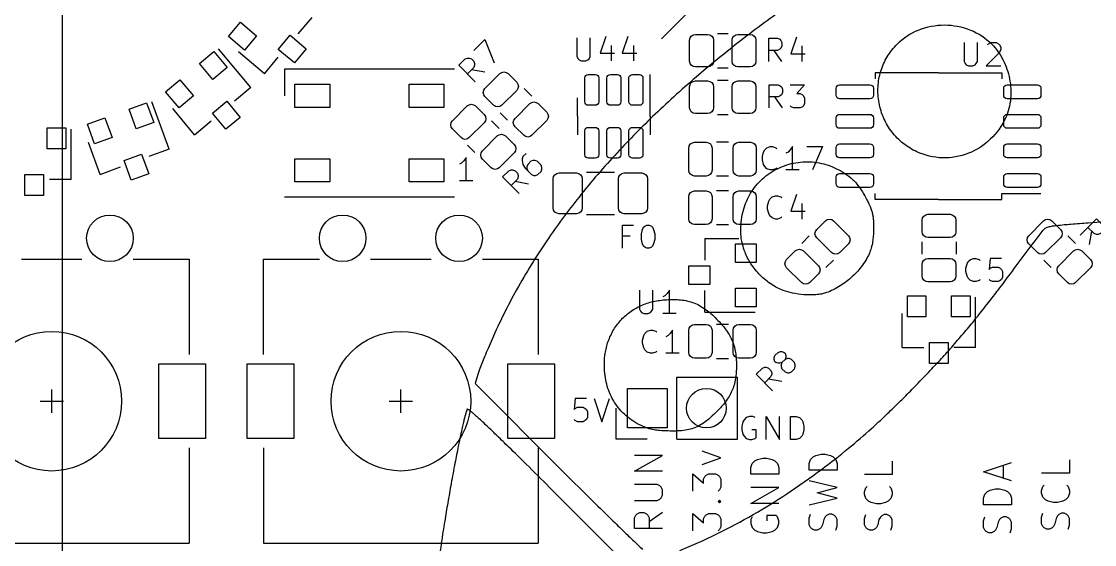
# Model space of a CAD drawing. Header units: millimetres. Extents: x -1 to 306, y -100 to 5.
# Drawn here: x 113 to 159.11, y -45.19 to -22.71 of the extents above; entities that cross this region are included whole.
import ezdxf

# ---------------------------------------------------------------- set-up
doc = ezdxf.new("R2010")
doc.units = ezdxf.units.MM
doc.header["$MEASUREMENT"] = 0
for name, color, linetype, lineweight in [('PCB', 5, 'Continuous', 25), ('Quasar', 2, 'Continuous', 25), ('Top Plate', 3, 'Continuous', 25)]:
    doc.layers.add(name, color=color, linetype=linetype, lineweight=lineweight)

msp = doc.modelspace()

# ---------------------------------------------------------------- linework, layer by layer
at = {"layer": 'PCB', "flags": 128}
for points in [[(140.499, -23.45), (145.66, -18.289)], [(125.473, -22.533), (124.875, -23.246)], [(121.896, -23.357), (122.411, -22.744), (123.1, -23.323), (122.586, -23.936), (121.896, -23.357)], [(124.039, -23.915), (124.553, -23.302), (125.243, -23.881), (124.729, -24.493), (124.039, -23.915)], [(132.436, -23.95), (132.907, -23.479), (133.311, -24.489)], [(136.867, -23.407), (136.867, -24.217), (136.915, -24.312), (136.962, -24.36), (137.057, -24.407), (137.248, -24.407), (137.343, -24.36), (137.391, -24.312), (137.438, -24.217), (137.438, -23.407)], [(138.105, -23.36), (137.867, -24.074), (138.486, -24.074)], [(139.057, -23.36), (138.819, -24.074), (139.438, -24.074)], [(141.71, -23.515), (141.729, -23.419), (141.783, -23.338), (141.864, -23.284), (141.96, -23.265), (142.485, -23.265), (142.581, -23.284), (142.662, -23.338), (142.716, -23.419), (142.735, -23.515), (142.735, -24.415), (142.716, -24.511), (142.662, -24.592), (142.581, -24.646), (142.485, -24.665), (141.96, -24.665), (141.864, -24.646), (141.783, -24.592), (141.729, -24.511), (141.71, -24.415), (141.71, -23.515)], [(142.908, -23.23), (143.362, -23.23)], [(143.535, -23.515), (143.554, -23.419), (143.608, -23.338), (143.689, -23.284), (143.785, -23.265), (144.31, -23.265), (144.406, -23.284), (144.487, -23.338), (144.541, -23.419), (144.56, -23.515), (144.56, -24.415), (144.541, -24.511), (144.487, -24.592), (144.406, -24.646), (144.31, -24.665), (143.785, -24.665), (143.689, -24.646), (143.608, -24.592), (143.554, -24.511), (143.535, -24.415), (143.535, -23.515)], [(145.107, -24.427), (145.107, -23.427), (145.488, -23.427), (145.583, -23.475), (145.631, -23.523), (145.678, -23.618), (145.678, -23.761), (145.631, -23.856), (145.583, -23.904), (145.488, -23.951), (145.107, -23.951)], [(146.297, -23.38), (146.059, -24.094), (146.678, -24.094)], [(122.864, -25.542), (121.475, -23.887)], [(138.343, -23.741), (138.343, -24.407)], [(139.295, -23.741), (139.295, -24.407)], [(145.678, -24.427), (145.345, -23.951)], [(146.535, -23.761), (146.535, -24.427)], [(153.503, -23.617), (153.503, -24.427), (153.551, -24.522), (153.598, -24.57), (153.694, -24.617), (153.884, -24.617), (153.979, -24.57), (154.027, -24.522), (154.075, -24.427), (154.075, -23.617)], [(154.503, -23.713), (154.551, -23.665), (154.646, -23.617), (154.884, -23.617), (154.979, -23.665), (155.027, -23.713), (155.075, -23.808), (155.075, -23.903), (155.027, -24.046), (154.455, -24.617), (155.075, -24.617)], [(120.654, -24.511), (121.267, -23.996), (121.846, -24.686), (121.233, -25.2), (120.654, -24.511)], [(123.442, -24.954), (122.323, -24.015)], [(123.442, -24.954), (124.039, -24.241)], [(132.503, -25.297), (131.796, -24.59), (132.065, -24.32), (132.166, -24.287), (132.234, -24.287), (132.335, -24.32), (132.436, -24.421), (132.469, -24.522), (132.469, -24.59), (132.436, -24.691), (132.166, -24.96)], [(131.605, -24.755), (124.305, -24.755)], [(124.305, -24.755), (124.305, -25.905)], [(132.907, -24.893), (132.335, -24.792)], [(133.556, -24.949), (133.637, -24.895), (133.732, -24.876), (133.828, -24.895), (133.909, -24.949), (134.28, -25.32), (134.335, -25.402), (134.354, -25.497), (134.335, -25.593), (134.28, -25.674), (133.644, -26.31), (133.563, -26.365), (133.467, -26.384), (133.372, -26.365), (133.29, -26.31), (132.919, -25.939), (132.865, -25.858), (132.846, -25.762), (132.865, -25.667), (132.919, -25.586), (133.556, -24.949)], [(142.908, -24.7), (143.362, -24.7)], [(119.199, -25.732), (119.812, -25.218), (120.39, -25.907), (119.777, -26.421), (119.199, -25.732)], [(137.655, -24.985), (137.712, -24.996), (137.761, -25.029), (137.794, -25.078), (137.805, -25.135), (137.805, -26.16), (137.794, -26.217), (137.761, -26.266), (137.712, -26.299), (137.655, -26.31), (137.355, -26.31), (137.298, -26.299), (137.249, -26.266), (137.216, -26.217), (137.205, -26.16), (137.205, -25.135), (137.216, -25.078), (137.249, -25.029), (137.298, -24.996), (137.355, -24.985), (137.655, -24.985)], [(138.605, -24.985), (138.662, -24.996), (138.711, -25.029), (138.744, -25.078), (138.755, -25.135), (138.755, -26.16), (138.744, -26.217), (138.711, -26.266), (138.662, -26.299), (138.605, -26.31), (138.305, -26.31), (138.248, -26.299), (138.199, -26.266), (138.166, -26.217), (138.155, -26.16), (138.155, -25.135), (138.166, -25.078), (138.199, -25.029), (138.248, -24.996), (138.305, -24.985), (138.605, -24.985)], [(139.555, -24.985), (139.612, -24.996), (139.661, -25.029), (139.694, -25.078), (139.705, -25.135), (139.705, -26.16), (139.694, -26.217), (139.661, -26.266), (139.612, -26.299), (139.555, -26.31), (139.255, -26.31), (139.198, -26.299), (139.149, -26.266), (139.116, -26.217), (139.105, -26.16), (139.105, -25.135), (139.116, -25.078), (139.149, -25.029), (139.198, -24.996), (139.255, -24.985), (139.555, -24.985)], [(140.015, -26.785), (140.015, -24.985)], [(141.71, -25.515), (141.729, -25.419), (141.783, -25.338), (141.864, -25.284), (141.96, -25.265), (142.485, -25.265), (142.581, -25.284), (142.662, -25.338), (142.716, -25.419), (142.735, -25.515), (142.735, -26.415), (142.716, -26.511), (142.662, -26.592), (142.581, -26.646), (142.485, -26.665), (141.96, -26.665), (141.864, -26.646), (141.783, -26.592), (141.729, -26.511), (141.71, -26.415), (141.71, -25.515)], [(142.908, -25.23), (143.362, -25.23)], [(143.535, -25.515), (143.554, -25.419), (143.608, -25.338), (143.689, -25.284), (143.785, -25.265), (144.31, -25.265), (144.406, -25.284), (144.487, -25.338), (144.541, -25.419), (144.56, -25.515), (144.56, -26.415), (144.541, -26.511), (144.487, -26.592), (144.406, -26.646), (144.31, -26.665), (143.785, -26.665), (143.689, -26.646), (143.608, -26.592), (143.554, -26.511), (143.535, -26.415), (143.535, -25.515)], [(149.68, -24.91), (149.68, -25.17)], [(152.405, -24.91), (149.68, -24.91)], [(152.405, -24.91), (155.13, -24.91)], [(155.13, -24.91), (155.13, -25.17)], [(122.864, -25.542), (122.151, -26.139)], [(126.255, -25.405), (126.255, -26.405), (124.755, -26.405), (124.755, -25.405), (126.255, -25.405)], [(131.155, -25.405), (131.155, -26.405), (129.655, -26.405), (129.655, -25.405), (131.155, -25.405)], [(134.604, -25.595), (134.925, -25.916)], [(145.127, -26.427), (145.127, -25.427), (145.508, -25.427), (145.603, -25.475), (145.651, -25.523), (145.698, -25.618), (145.698, -25.761), (145.651, -25.856), (145.603, -25.904), (145.508, -25.951), (145.127, -25.951)], [(146.032, -25.427), (146.651, -25.427), (146.317, -25.808), (146.46, -25.808), (146.555, -25.856), (146.603, -25.904), (146.651, -25.999), (146.651, -26.237), (146.603, -26.332), (146.555, -26.38), (146.46, -26.427), (146.175, -26.427), (146.079, -26.38), (146.032, -26.332)], [(149.605, -25.88), (149.594, -25.937), (149.561, -25.986), (149.512, -26.019), (149.455, -26.03), (148.155, -26.03), (148.098, -26.019), (148.049, -25.986), (148.016, -25.937), (148.005, -25.88), (148.005, -25.58), (148.016, -25.523), (148.049, -25.474), (148.098, -25.441), (148.155, -25.43), (149.455, -25.43), (149.512, -25.441), (149.561, -25.474), (149.594, -25.523), (149.605, -25.58), (149.605, -25.88)], [(156.805, -25.88), (156.794, -25.937), (156.761, -25.986), (156.712, -26.019), (156.655, -26.03), (155.355, -26.03), (155.298, -26.019), (155.249, -25.986), (155.216, -25.937), (155.205, -25.88), (155.205, -25.58), (155.216, -25.523), (155.249, -25.474), (155.298, -25.441), (155.355, -25.43), (156.655, -25.43), (156.712, -25.441), (156.761, -25.474), (156.794, -25.523), (156.805, -25.58), (156.805, -25.88)], [(117.626, -26.474), (118.378, -26.201), (118.685, -27.046), (117.934, -27.32), (117.626, -26.474)], [(119.35, -28.199), (118.611, -26.169)], [(121.212, -26.653), (121.825, -26.139), (122.403, -26.829), (121.791, -27.343), (121.212, -26.653)], [(132.156, -26.339), (132.237, -26.285), (132.332, -26.266), (132.428, -26.285), (132.509, -26.339), (132.88, -26.71), (132.935, -26.792), (132.954, -26.887), (132.935, -26.983), (132.88, -27.064), (132.244, -27.7), (132.163, -27.755), (132.067, -27.774), (131.972, -27.755), (131.89, -27.7), (131.519, -27.329), (131.465, -27.248), (131.446, -27.152), (131.465, -27.057), (131.519, -26.976), (132.156, -26.339)], [(134.846, -26.24), (134.927, -26.185), (135.023, -26.166), (135.118, -26.185), (135.2, -26.24), (135.571, -26.611), (135.625, -26.692), (135.644, -26.788), (135.625, -26.883), (135.571, -26.964), (134.934, -27.601), (134.853, -27.655), (134.758, -27.674), (134.662, -27.655), (134.581, -27.601), (134.21, -27.23), (134.155, -27.148), (134.136, -27.053), (134.155, -26.957), (134.21, -26.876), (134.846, -26.24)], [(136.895, -26.785), (136.895, -25.985)], [(145.698, -26.427), (145.365, -25.951)], [(120.443, -27.573), (119.505, -26.454)], [(133.565, -26.634), (133.886, -26.955)], [(142.908, -26.7), (143.362, -26.7)], [(149.605, -27.15), (149.594, -27.207), (149.561, -27.256), (149.512, -27.289), (149.455, -27.3), (148.155, -27.3), (148.098, -27.289), (148.049, -27.256), (148.016, -27.207), (148.005, -27.15), (148.005, -26.85), (148.016, -26.793), (148.049, -26.744), (148.098, -26.711), (148.155, -26.7), (149.455, -26.7), (149.512, -26.711), (149.561, -26.744), (149.594, -26.793), (149.605, -26.85), (149.605, -27.15)], [(156.805, -27.15), (156.794, -27.207), (156.761, -27.256), (156.712, -27.289), (156.655, -27.3), (155.355, -27.3), (155.298, -27.289), (155.249, -27.256), (155.216, -27.207), (155.205, -27.15), (155.205, -26.85), (155.216, -26.793), (155.249, -26.744), (155.298, -26.711), (155.355, -26.7), (156.655, -26.7), (156.712, -26.711), (156.761, -26.744), (156.794, -26.793), (156.805, -26.85), (156.805, -27.15)], [(115.84, -27.124), (116.592, -26.851), (116.9, -27.696), (116.148, -27.97), (115.84, -27.124)], [(120.443, -27.573), (121.156, -26.975)], [(133.204, -26.985), (133.525, -27.306)], [(136.895, -26.785), (136.895, -27.585)], [(140.015, -26.785), (140.015, -27.585)], [(114.105, -27.285), (114.905, -27.285), (114.905, -28.185), (114.105, -28.185), (114.105, -27.285)], [(115.135, -29.495), (115.135, -27.335)], [(133.446, -27.63), (133.527, -27.575), (133.623, -27.556), (133.718, -27.575), (133.8, -27.63), (134.171, -28.001), (134.225, -28.082), (134.244, -28.178), (134.225, -28.273), (134.171, -28.354), (133.534, -28.991), (133.453, -29.045), (133.358, -29.064), (133.262, -29.045), (133.181, -28.991), (132.81, -28.62), (132.755, -28.538), (132.736, -28.443), (132.755, -28.347), (132.81, -28.266), (133.446, -27.63)], [(137.655, -27.26), (137.712, -27.271), (137.761, -27.304), (137.794, -27.353), (137.805, -27.41), (137.805, -28.435), (137.794, -28.492), (137.761, -28.541), (137.712, -28.574), (137.655, -28.585), (137.355, -28.585), (137.298, -28.574), (137.249, -28.541), (137.216, -28.492), (137.205, -28.435), (137.205, -27.41), (137.216, -27.353), (137.249, -27.304), (137.298, -27.271), (137.355, -27.26), (137.655, -27.26)], [(138.605, -27.26), (138.662, -27.271), (138.711, -27.304), (138.744, -27.353), (138.755, -27.41), (138.755, -28.435), (138.744, -28.492), (138.711, -28.541), (138.662, -28.574), (138.605, -28.585), (138.305, -28.585), (138.248, -28.574), (138.199, -28.541), (138.166, -28.492), (138.155, -28.435), (138.155, -27.41), (138.166, -27.353), (138.199, -27.304), (138.248, -27.271), (138.305, -27.26), (138.605, -27.26)], [(139.555, -27.26), (139.612, -27.271), (139.661, -27.304), (139.694, -27.353), (139.705, -27.41), (139.705, -28.435), (139.694, -28.492), (139.661, -28.541), (139.612, -28.574), (139.555, -28.585), (139.255, -28.585), (139.198, -28.574), (139.149, -28.541), (139.116, -28.492), (139.105, -28.435), (139.105, -27.41), (139.116, -27.353), (139.149, -27.304), (139.198, -27.271), (139.255, -27.26), (139.555, -27.26)], [(116.38, -29.28), (115.881, -27.908)], [(132.165, -28.024), (132.486, -28.345)], [(142.675, -29.1), (142.656, -29.196), (142.602, -29.277), (142.521, -29.331), (142.425, -29.35), (141.925, -29.35), (141.829, -29.331), (141.748, -29.277), (141.694, -29.196), (141.675, -29.1), (141.675, -28.15), (141.694, -28.054), (141.748, -27.973), (141.829, -27.919), (141.925, -27.9), (142.425, -27.9), (142.521, -27.919), (142.602, -27.973), (142.656, -28.054), (142.675, -28.15), (142.675, -29.1)], [(143.386, -27.89), (142.864, -27.89)], [(144.575, -29.1), (144.556, -29.196), (144.502, -29.277), (144.421, -29.331), (144.325, -29.35), (143.825, -29.35), (143.729, -29.331), (143.648, -29.277), (143.594, -29.196), (143.575, -29.1), (143.575, -28.15), (143.594, -28.054), (143.648, -27.973), (143.729, -27.919), (143.825, -27.9), (144.325, -27.9), (144.421, -27.919), (144.502, -27.973), (144.556, -28.054), (144.575, -28.15), (144.575, -29.1)], [(145.462, -28.992), (145.415, -29.04), (145.272, -29.087), (145.176, -29.087), (145.034, -29.04), (144.938, -28.945), (144.891, -28.849), (144.843, -28.659), (144.843, -28.516), (144.891, -28.325), (144.938, -28.23), (145.034, -28.135), (145.176, -28.087), (145.272, -28.087), (145.415, -28.135), (145.462, -28.183)], [(146.129, -29.087), (146.129, -28.087), (146.034, -28.23), (145.938, -28.325), (145.843, -28.373)], [(146.748, -28.087), (147.415, -28.087), (146.986, -29.087)], [(149.605, -28.42), (149.594, -28.477), (149.561, -28.526), (149.512, -28.559), (149.455, -28.57), (148.155, -28.57), (148.098, -28.559), (148.049, -28.526), (148.016, -28.477), (148.005, -28.42), (148.005, -28.12), (148.016, -28.063), (148.049, -28.014), (148.098, -27.981), (148.155, -27.97), (149.455, -27.97), (149.512, -27.981), (149.561, -28.014), (149.594, -28.063), (149.605, -28.12), (149.605, -28.42)], [(156.805, -28.42), (156.794, -28.477), (156.761, -28.526), (156.712, -28.559), (156.655, -28.57), (155.355, -28.57), (155.298, -28.559), (155.249, -28.526), (155.216, -28.477), (155.205, -28.42), (155.205, -28.12), (155.216, -28.063), (155.249, -28.014), (155.298, -27.981), (155.355, -27.97), (156.655, -27.97), (156.712, -27.981), (156.761, -28.014), (156.794, -28.063), (156.805, -28.12), (156.805, -28.42)], [(117.417, -28.679), (118.169, -28.405), (118.477, -29.251), (117.725, -29.524), (117.417, -28.679)], [(119.35, -28.199), (118.476, -28.517)], [(132.105, -29.557), (132.105, -28.557), (132.01, -28.7), (131.915, -28.795), (131.819, -28.843)], [(134.686, -28.38), (134.551, -28.514), (134.518, -28.615), (134.518, -28.683), (134.551, -28.851), (134.652, -29.019), (134.922, -29.289), (135.023, -29.322), (135.09, -29.322), (135.191, -29.289), (135.326, -29.154), (135.359, -29.053), (135.359, -28.986), (135.326, -28.885), (135.157, -28.716), (135.056, -28.683), (134.989, -28.683), (134.888, -28.716), (134.753, -28.851), (134.72, -28.952), (134.72, -29.019), (134.753, -29.12)], [(116.38, -29.28), (117.254, -28.961)], [(126.255, -28.605), (126.255, -29.605), (124.755, -29.605), (124.755, -28.605), (126.255, -28.605)], [(131.155, -28.605), (131.155, -29.605), (129.655, -29.605), (129.655, -28.605), (131.155, -28.605)], [(113.155, -29.285), (113.955, -29.285), (113.955, -30.185), (113.155, -30.185), (113.155, -29.285)], [(115.135, -29.495), (114.205, -29.495)], [(134.383, -30.097), (133.676, -29.39), (133.945, -29.12), (134.046, -29.087), (134.114, -29.087), (134.215, -29.12), (134.316, -29.221), (134.349, -29.322), (134.349, -29.39), (134.316, -29.491), (134.046, -29.76)], [(135.85, -29.47), (135.869, -29.374), (135.923, -29.293), (136.004, -29.239), (136.1, -29.22), (136.85, -29.22), (136.946, -29.239), (137.027, -29.293), (137.081, -29.374), (137.1, -29.47), (137.1, -30.72), (137.081, -30.816), (137.027, -30.897), (136.946, -30.951), (136.85, -30.97), (136.1, -30.97), (136.004, -30.951), (135.923, -30.897), (135.869, -30.816), (135.85, -30.72), (135.85, -29.47)], [(137.273, -29.185), (138.477, -29.185)], [(138.65, -29.47), (138.669, -29.374), (138.723, -29.293), (138.804, -29.239), (138.9, -29.22), (139.65, -29.22), (139.746, -29.239), (139.827, -29.293), (139.881, -29.374), (139.9, -29.47), (139.9, -30.72), (139.881, -30.816), (139.827, -30.897), (139.746, -30.951), (139.65, -30.97), (138.9, -30.97), (138.804, -30.951), (138.723, -30.897), (138.669, -30.816), (138.65, -30.72), (138.65, -29.47)], [(143.386, -29.36), (142.864, -29.36)], [(146.415, -29.087), (145.843, -29.087)], [(149.605, -29.69), (149.594, -29.747), (149.561, -29.796), (149.512, -29.829), (149.455, -29.84), (148.155, -29.84), (148.098, -29.829), (148.049, -29.796), (148.016, -29.747), (148.005, -29.69), (148.005, -29.39), (148.016, -29.333), (148.049, -29.284), (148.098, -29.251), (148.155, -29.24), (149.455, -29.24), (149.512, -29.251), (149.561, -29.284), (149.594, -29.333), (149.605, -29.39), (149.605, -29.69)], [(156.805, -29.69), (156.794, -29.747), (156.761, -29.796), (156.712, -29.829), (156.655, -29.84), (155.355, -29.84), (155.298, -29.829), (155.249, -29.796), (155.216, -29.747), (155.205, -29.69), (155.205, -29.39), (155.216, -29.333), (155.249, -29.284), (155.298, -29.251), (155.355, -29.24), (156.655, -29.24), (156.712, -29.251), (156.761, -29.284), (156.794, -29.333), (156.805, -29.39), (156.805, -29.69)], [(132.391, -29.557), (131.819, -29.557)], [(134.787, -29.693), (134.215, -29.592)], [(131.605, -30.255), (124.305, -30.255)], [(142.675, -31.19), (142.656, -31.286), (142.602, -31.367), (142.521, -31.421), (142.425, -31.44), (141.925, -31.44), (141.829, -31.421), (141.748, -31.367), (141.694, -31.286), (141.675, -31.19), (141.675, -30.24), (141.694, -30.144), (141.748, -30.063), (141.829, -30.009), (141.925, -29.99), (142.425, -29.99), (142.521, -30.009), (142.602, -30.063), (142.656, -30.144), (142.675, -30.24), (142.675, -31.19)], [(143.386, -29.98), (142.864, -29.98)], [(144.575, -31.19), (144.556, -31.286), (144.502, -31.367), (144.421, -31.421), (144.325, -31.44), (143.825, -31.44), (143.729, -31.421), (143.648, -31.367), (143.594, -31.286), (143.575, -31.19), (143.575, -30.24), (143.594, -30.144), (143.648, -30.063), (143.729, -30.009), (143.825, -29.99), (144.325, -29.99), (144.421, -30.009), (144.502, -30.063), (144.556, -30.144), (144.575, -30.24), (144.575, -31.19)], [(145.678, -31.102), (145.631, -31.15), (145.488, -31.197), (145.393, -31.197), (145.25, -31.15), (145.155, -31.055), (145.107, -30.959), (145.059, -30.769), (145.059, -30.626), (145.107, -30.435), (145.155, -30.34), (145.25, -30.245), (145.393, -30.197), (145.488, -30.197), (145.631, -30.245), (145.678, -30.293)], [(146.297, -30.15), (146.059, -30.864), (146.678, -30.864)], [(149.68, -30.36), (149.68, -30.1)], [(152.405, -30.36), (149.68, -30.36)], [(152.405, -30.36), (155.13, -30.36)], [(155.13, -30.36), (155.13, -30.1)], [(155.13, -30.1), (156.805, -30.1)], [(146.535, -30.531), (146.535, -31.197)], [(137.273, -31.005), (138.477, -31.005)], [(147.17, -32.004), (147.115, -31.923), (147.096, -31.827), (147.115, -31.732), (147.17, -31.65), (147.541, -31.279), (147.622, -31.225), (147.718, -31.206), (147.813, -31.225), (147.894, -31.279), (148.531, -31.916), (148.585, -31.997), (148.604, -32.092), (148.585, -32.188), (148.531, -32.269), (148.16, -32.64), (148.078, -32.695), (147.983, -32.714), (147.887, -32.695), (147.806, -32.64), (147.17, -32.004)], [(152.9, -30.995), (152.996, -31.014), (153.077, -31.068), (153.131, -31.149), (153.15, -31.245), (153.15, -31.745), (153.131, -31.841), (153.077, -31.922), (152.996, -31.976), (152.9, -31.995), (151.95, -31.995), (151.854, -31.976), (151.773, -31.922), (151.719, -31.841), (151.7, -31.745), (151.7, -31.245), (151.719, -31.149), (151.773, -31.068), (151.854, -31.014), (151.95, -30.995), (152.9, -30.995)], [(156.916, -31.279), (156.997, -31.225), (157.092, -31.206), (157.188, -31.225), (157.269, -31.279), (157.64, -31.65), (157.695, -31.732), (157.714, -31.827), (157.695, -31.923), (157.64, -32.004), (157.004, -32.64), (156.923, -32.695), (156.827, -32.714), (156.732, -32.695), (156.65, -32.64), (156.279, -32.269), (156.225, -32.188), (156.206, -32.092), (156.225, -31.997), (156.279, -31.916), (156.916, -31.279)], [(158.483, -31.893), (159.19, -31.186), (159.46, -31.455), (159.493, -31.556), (159.493, -31.624), (159.46, -31.725), (159.359, -31.826), (159.258, -31.859), (159.19, -31.859), (159.089, -31.826), (158.82, -31.556)], [(138.828, -32.457), (138.828, -31.457), (139.305, -31.457)], [(139.876, -31.457), (139.971, -31.457), (140.066, -31.505), (140.114, -31.553), (140.162, -31.648), (140.209, -31.838), (140.209, -32.076), (140.162, -32.267), (140.114, -32.362), (140.066, -32.41), (139.971, -32.457), (139.876, -32.457), (139.781, -32.41), (139.733, -32.362), (139.685, -32.267), (139.638, -32.076), (139.638, -31.838), (139.685, -31.648), (139.733, -31.553), (139.781, -31.505), (139.876, -31.457)], [(143.386, -31.45), (142.864, -31.45)], [(158.887, -32.297), (158.988, -31.725)], [(139.162, -31.934), (138.828, -31.934)], [(142.365, -32.035), (143.825, -32.035)], [(142.365, -32.035), (142.365, -32.965)], [(144.575, -32.265), (144.575, -33.065), (143.675, -33.065), (143.675, -32.265), (144.575, -32.265)], [(146.525, -32.246), (146.846, -31.925)], [(151.69, -32.184), (151.69, -32.706)], [(153.16, -32.184), (153.16, -32.706)], [(157.964, -31.925), (158.285, -32.246)], [(145.879, -33.294), (145.825, -33.213), (145.806, -33.118), (145.825, -33.022), (145.879, -32.941), (146.25, -32.57), (146.332, -32.515), (146.427, -32.496), (146.523, -32.515), (146.604, -32.57), (147.24, -33.206), (147.295, -33.287), (147.314, -33.383), (147.295, -33.478), (147.24, -33.56), (146.869, -33.931), (146.788, -33.985), (146.692, -34.004), (146.597, -33.985), (146.516, -33.931), (145.879, -33.294)], [(158.206, -32.57), (158.287, -32.515), (158.383, -32.496), (158.478, -32.515), (158.56, -32.57), (158.931, -32.941), (158.985, -33.022), (159.004, -33.118), (158.985, -33.213), (158.931, -33.294), (158.294, -33.931), (158.213, -33.985), (158.118, -34.004), (158.022, -33.985), (157.941, -33.931), (157.57, -33.56), (157.515, -33.478), (157.496, -33.383), (157.515, -33.287), (157.57, -33.206), (158.206, -32.57)], [(113.005, -32.925), (115.605, -32.925)], [(117.805, -32.925), (120.205, -32.925)], [(120.205, -32.925), (120.205, -37.025)], [(123.405, -32.925), (125.805, -32.925)], [(123.405, -37.025), (123.405, -32.925)], [(128.005, -32.925), (130.605, -32.925)], [(132.805, -32.925), (135.205, -32.925)], [(135.205, -32.925), (135.205, -37.025)], [(147.564, -33.285), (147.885, -32.964)], [(152.9, -32.895), (152.996, -32.914), (153.077, -32.968), (153.131, -33.049), (153.15, -33.145), (153.15, -33.645), (153.131, -33.741), (153.077, -33.822), (152.996, -33.876), (152.9, -33.895), (151.95, -33.895), (151.854, -33.876), (151.773, -33.822), (151.719, -33.741), (151.7, -33.645), (151.7, -33.145), (151.719, -33.049), (151.773, -32.968), (151.854, -32.914), (151.95, -32.895), (152.9, -32.895)], [(154.198, -33.792), (154.151, -33.84), (154.008, -33.887), (153.913, -33.887), (153.77, -33.84), (153.675, -33.745), (153.627, -33.649), (153.579, -33.459), (153.579, -33.316), (153.627, -33.125), (153.675, -33.03), (153.77, -32.935), (153.913, -32.887), (154.008, -32.887), (154.151, -32.935), (154.198, -32.983)], [(155.103, -32.887), (154.627, -32.887), (154.579, -33.364), (154.627, -33.316), (154.722, -33.268), (154.96, -33.268), (155.055, -33.316), (155.103, -33.364), (155.151, -33.459), (155.151, -33.697), (155.103, -33.792), (155.055, -33.84), (154.96, -33.887), (154.722, -33.887), (154.627, -33.84), (154.579, -33.792)], [(156.925, -32.964), (157.246, -33.285)], [(142.575, -33.215), (142.575, -34.015), (141.675, -34.015), (141.675, -33.215), (142.575, -33.215)], [(139.553, -34.257), (139.553, -35.067), (139.601, -35.162), (139.648, -35.21), (139.744, -35.257), (139.934, -35.257), (140.029, -35.21), (140.077, -35.162), (140.125, -35.067), (140.125, -34.257)], [(140.839, -35.257), (140.839, -34.257), (140.744, -34.4), (140.648, -34.495), (140.553, -34.543)], [(142.365, -35.195), (142.365, -34.265)], [(144.575, -34.165), (144.575, -34.965), (143.675, -34.965), (143.675, -34.165), (144.575, -34.165)], [(151.065, -34.505), (151.865, -34.505), (151.865, -35.405), (151.065, -35.405), (151.065, -34.505)], [(152.965, -34.505), (153.765, -34.505), (153.765, -35.405), (152.965, -35.405), (152.965, -34.505)], [(153.995, -36.715), (153.995, -34.555)], [(141.125, -35.257), (140.553, -35.257)], [(142.365, -35.195), (144.525, -35.195)], [(150.835, -36.715), (150.835, -35.255)], [(141.675, -35.98), (141.694, -35.884), (141.748, -35.803), (141.829, -35.749), (141.925, -35.73), (142.425, -35.73), (142.521, -35.749), (142.602, -35.803), (142.656, -35.884), (142.675, -35.98), (142.675, -36.93), (142.656, -37.026), (142.602, -37.107), (142.521, -37.161), (142.425, -37.18), (141.925, -37.18), (141.829, -37.161), (141.748, -37.107), (141.694, -37.026), (141.675, -36.93), (141.675, -35.98)], [(142.864, -35.72), (143.386, -35.72)], [(143.575, -35.98), (143.594, -35.884), (143.648, -35.803), (143.729, -35.749), (143.825, -35.73), (144.325, -35.73), (144.421, -35.749), (144.502, -35.803), (144.556, -35.884), (144.575, -35.98), (144.575, -36.93), (144.556, -37.026), (144.502, -37.107), (144.421, -37.161), (144.325, -37.18), (143.825, -37.18), (143.729, -37.161), (143.648, -37.107), (143.594, -37.026), (143.575, -36.93), (143.575, -35.98)], [(140.308, -36.872), (140.261, -36.92), (140.118, -36.967), (140.023, -36.967), (139.88, -36.92), (139.785, -36.825), (139.737, -36.729), (139.689, -36.539), (139.689, -36.396), (139.737, -36.205), (139.785, -36.11), (139.88, -36.015), (140.023, -35.967), (140.118, -35.967), (140.261, -36.015), (140.308, -36.063)], [(140.975, -36.967), (140.975, -35.967), (140.88, -36.11), (140.785, -36.205), (140.689, -36.253)], [(150.835, -36.715), (151.765, -36.715)], [(152.015, -36.505), (152.815, -36.505), (152.815, -37.405), (152.015, -37.405), (152.015, -36.505)], [(153.995, -36.715), (153.065, -36.715)], [(141.261, -36.967), (140.689, -36.967)], [(142.864, -37.19), (143.386, -37.19)], [(145.677, -37.365), (145.576, -37.398), (145.509, -37.398), (145.408, -37.365), (145.374, -37.331), (145.34, -37.23), (145.34, -37.163), (145.374, -37.062), (145.509, -36.927), (145.61, -36.893), (145.677, -36.893), (145.778, -36.927), (145.812, -36.961), (145.845, -37.062), (145.845, -37.129), (145.812, -37.23), (145.677, -37.365), (145.643, -37.466), (145.643, -37.533), (145.677, -37.634), (145.812, -37.769), (145.913, -37.802), (145.98, -37.802), (146.081, -37.769), (146.216, -37.634), (146.249, -37.533), (146.249, -37.466), (146.216, -37.365), (146.081, -37.23), (145.98, -37.196), (145.913, -37.196), (145.812, -37.23)], [(120.905, -40.625), (118.905, -40.625), (118.905, -37.425), (120.905, -37.425), (120.905, -40.625)], [(124.705, -40.625), (122.705, -40.625), (122.705, -37.425), (124.705, -37.425), (124.705, -40.625)], [(135.905, -40.625), (133.905, -40.625), (133.905, -37.425), (135.905, -37.425), (135.905, -40.625)], [(145.273, -38.577), (144.566, -37.87), (144.835, -37.6), (144.936, -37.567), (145.004, -37.567), (145.105, -37.6), (145.206, -37.701), (145.239, -37.802), (145.239, -37.87), (145.206, -37.971), (144.936, -38.24)], [(141.16, -40.655), (141.16, -37.995)], [(141.16, -37.995), (143.76, -37.995)], [(143.76, -40.655), (143.76, -37.995)], [(145.677, -38.173), (145.105, -38.072)], [(114.305, -39.525), (114.305, -38.525)], [(129.305, -39.525), (129.305, -38.525)], [(140.74, -40.175), (139.04, -40.175), (139.04, -38.475), (140.74, -38.475), (140.74, -40.175)], [(113.805, -39.025), (114.805, -39.025)], [(128.805, -39.025), (129.805, -39.025)], [(137.275, -38.907), (136.798, -38.907), (136.751, -39.384), (136.798, -39.336), (136.894, -39.288), (137.132, -39.288), (137.227, -39.336), (137.275, -39.384), (137.322, -39.479), (137.322, -39.717), (137.275, -39.812), (137.227, -39.86), (137.132, -39.907), (136.894, -39.907), (136.798, -39.86), (136.751, -39.812)], [(137.608, -38.907), (137.941, -39.907), (138.275, -38.907)], [(138.56, -40.655), (138.56, -39.325)], [(144.524, -39.725), (144.429, -39.677), (144.286, -39.677), (144.143, -39.725), (144.048, -39.82), (144.001, -39.915), (143.953, -40.106), (143.953, -40.249), (144.001, -40.439), (144.048, -40.535), (144.143, -40.63), (144.286, -40.677), (144.382, -40.677), (144.524, -40.63), (144.572, -40.582), (144.572, -40.249), (144.382, -40.249)], [(145.001, -40.677), (145.001, -39.677), (145.572, -40.677), (145.572, -39.677)], [(146.048, -40.677), (146.048, -39.677), (146.286, -39.677), (146.429, -39.725), (146.524, -39.82), (146.572, -39.915), (146.62, -40.106), (146.62, -40.249), (146.572, -40.439), (146.524, -40.535), (146.429, -40.63), (146.286, -40.677), (146.048, -40.677)], [(120.205, -41.025), (120.205, -45.125)], [(123.405, -41.025), (123.405, -45.125)], [(135.205, -41.025), (135.205, -45.125)], [(139.89, -40.655), (138.56, -40.655)], [(141.16, -40.655), (143.76, -40.655)], [(140.548, -42.039), (139.348, -42.039), (140.548, -41.354), (139.348, -41.354)], [(142.248, -41.742), (143.048, -41.456), (142.248, -41.171)], [(145.538, -42.161), (144.338, -42.161), (144.338, -41.875), (144.395, -41.704), (144.509, -41.589), (144.624, -41.532), (144.852, -41.475), (145.024, -41.475), (145.252, -41.532), (145.366, -41.589), (145.481, -41.704), (145.538, -41.875), (145.538, -42.161)], [(148.048, -41.992), (146.848, -41.992), (146.848, -41.706), (146.905, -41.535), (147.019, -41.421), (147.134, -41.364), (147.362, -41.306), (147.534, -41.306), (147.762, -41.364), (147.876, -41.421), (147.991, -41.535), (148.048, -41.706), (148.048, -41.992)], [(150.418, -41.602), (150.418, -42.174), (149.218, -42.174)], [(155.538, -42.454), (154.338, -42.054), (155.538, -41.654)], [(155.195, -42.339), (155.195, -41.768)], [(158.028, -41.552), (158.028, -42.124), (156.828, -42.124)], [(141.848, -42.885), (141.848, -42.142), (142.305, -42.542), (142.305, -42.371), (142.362, -42.256), (142.419, -42.199), (142.534, -42.142), (142.819, -42.142), (142.934, -42.199), (142.991, -42.256), (143.048, -42.371), (143.048, -42.714), (142.991, -42.828), (142.934, -42.885)], [(139.348, -43.296), (140.319, -43.296), (140.434, -43.239), (140.491, -43.182), (140.548, -43.068), (140.548, -42.839), (140.491, -42.725), (140.434, -42.668), (140.319, -42.611), (139.348, -42.611)], [(145.538, -43.418), (144.338, -43.418), (145.538, -42.732), (144.338, -42.732)], [(146.848, -43.478), (148.048, -43.192), (147.191, -42.964), (148.048, -42.735), (146.848, -42.449)], [(150.304, -42.688), (150.361, -42.745), (150.418, -42.916), (150.418, -43.031), (150.361, -43.202), (150.246, -43.316), (150.132, -43.374), (149.904, -43.431), (149.732, -43.431), (149.504, -43.374), (149.389, -43.316), (149.275, -43.202), (149.218, -43.031), (149.218, -42.916), (149.275, -42.745), (149.332, -42.688)], [(155.538, -43.482), (154.338, -43.482), (154.338, -43.196), (154.395, -43.025), (154.509, -42.911), (154.624, -42.854), (154.852, -42.796), (155.024, -42.796), (155.252, -42.854), (155.366, -42.911), (155.481, -43.025), (155.538, -43.196), (155.538, -43.482)], [(157.914, -42.638), (157.971, -42.695), (158.028, -42.866), (158.028, -42.981), (157.971, -43.152), (157.856, -43.266), (157.742, -43.324), (157.514, -43.381), (157.342, -43.381), (157.114, -43.324), (156.999, -43.266), (156.885, -43.152), (156.828, -42.981), (156.828, -42.866), (156.885, -42.695), (156.942, -42.638)], [(142.934, -43.342), (142.991, -43.285), (143.048, -43.342), (142.991, -43.399), (142.934, -43.342), (143.048, -43.342)], [(140.548, -44.496), (139.348, -44.496), (139.348, -44.039), (139.405, -43.925), (139.462, -43.868), (139.576, -43.811), (139.748, -43.811), (139.862, -43.868), (139.919, -43.925), (139.976, -44.039), (139.976, -44.496)], [(140.548, -43.811), (139.976, -44.211)], [(141.848, -44.599), (141.848, -43.856), (142.305, -44.256), (142.305, -44.085), (142.362, -43.971), (142.419, -43.914), (142.534, -43.856), (142.819, -43.856), (142.934, -43.914), (142.991, -43.971), (143.048, -44.085), (143.048, -44.428), (142.991, -44.542), (142.934, -44.599)], [(144.395, -43.989), (144.338, -44.104), (144.338, -44.275), (144.395, -44.446), (144.509, -44.561), (144.624, -44.618), (144.852, -44.675), (145.024, -44.675), (145.252, -44.618), (145.366, -44.561), (145.481, -44.446), (145.538, -44.275), (145.538, -44.161), (145.481, -43.989), (145.424, -43.932), (145.024, -43.932), (145.024, -44.161)], [(147.991, -44.564), (148.048, -44.392), (148.048, -44.106), (147.991, -43.992), (147.934, -43.935), (147.819, -43.878), (147.705, -43.878), (147.591, -43.935), (147.534, -43.992), (147.476, -44.106), (147.419, -44.335), (147.362, -44.449), (147.305, -44.506), (147.191, -44.564), (147.076, -44.564), (146.962, -44.506), (146.905, -44.449), (146.848, -44.335), (146.848, -44.049), (146.905, -43.878)], [(150.361, -44.574), (150.418, -44.402), (150.418, -44.116), (150.361, -44.002), (150.304, -43.945), (150.189, -43.888), (150.075, -43.888), (149.961, -43.945), (149.904, -44.002), (149.846, -44.116), (149.789, -44.345), (149.732, -44.459), (149.675, -44.516), (149.561, -44.574), (149.446, -44.574), (149.332, -44.516), (149.275, -44.459), (149.218, -44.345), (149.218, -44.059), (149.275, -43.888)], [(155.481, -44.682), (155.538, -44.511), (155.538, -44.225), (155.481, -44.111), (155.424, -44.054), (155.309, -43.996), (155.195, -43.996), (155.081, -44.054), (155.024, -44.111), (154.966, -44.225), (154.909, -44.454), (154.852, -44.568), (154.795, -44.625), (154.681, -44.682), (154.566, -44.682), (154.452, -44.625), (154.395, -44.568), (154.338, -44.454), (154.338, -44.168), (154.395, -43.996)], [(157.971, -44.524), (158.028, -44.352), (158.028, -44.066), (157.971, -43.952), (157.914, -43.895), (157.799, -43.838), (157.685, -43.838), (157.571, -43.895), (157.514, -43.952), (157.456, -44.066), (157.399, -44.295), (157.342, -44.409), (157.285, -44.466), (157.171, -44.524), (157.056, -44.524), (156.942, -44.466), (156.885, -44.409), (156.828, -44.295), (156.828, -44.009), (156.885, -43.838)], [(108.405, -45.125), (120.205, -45.125)], [(123.405, -45.125), (135.205, -45.125)]]:
    msp.add_lwpolyline(points, dxfattribs=at)
at = {"layer": 'PCB'}
for centre, radius in [((116.805, -32.025), 1), ((126.805, -32.025), 1), ((131.805, -32.025), 1), ((114.305, -39.025), 3), ((129.305, -39.025), 3), ((142.43, -39.325), 0.85)]:
    msp.add_circle(centre, radius, dxfattribs=at)
at = {"layer": 'Quasar', "elevation": 0, "flags": 128}
for points in [[(145.94, -22.027, 0.010608), (143.9, -23.541, 0.011647), (142.106, -25, 0.014015), (140.224, -26.698, 0.015346), (138.6, -28.347, 0.018189), (136.958, -30.254, 0.019628), (135.574, -32.131, 0.022183), (134.277, -34.239, 0.023162), (133.222, -36.362, 0.002064), (133.049, -36.764, 0.00237), (132.902, -37.115, 0.006294), (132.669, -37.7, 0.02097), (132.608, -37.878), (132.491, -38.267), (136.282, -42.058, 0.001255), (137.31, -43.081, 0.001426), (138.22, -43.976, 0.001069), (138.769, -44.512, 0.001383), (139.196, -44.924, 0.00123), (139.48, -45.195, 0.001676), (139.689, -45.392, 0.001595)], [(141.283, -45.442, 0.016926), (142.883, -44.726, 0.01682), (144.442, -43.898, 0.01552), (145.885, -43.007, 0.014443), (147.376, -41.958, 0.0107), (148.535, -41.049, 0.012023), (149.529, -40.194, 0.005331), (150.009, -39.752, 0.004695), (150.543, -39.238, 0.0034), (150.992, -38.793, 0.002817), (151.528, -38.248, 0.00336), (152.118, -37.632, 0.004202), (152.583, -37.132, 0.005439), (153.101, -36.553, 0.005575), (153.594, -35.977, 0.004753), (154.039, -35.434, 0.004002), (154.557, -34.78, 0.002535), (154.963, -34.252, 0.001933), (155.49, -33.555, -0.002702), (156.853, -31.731, -0.013263), (156.908, -31.664, -0.026655), (156.937, -31.633, -0.043684), (156.986, -31.595, -0.040715), (157.045, -31.563, -0.040377), (157.133, -31.532, -0.023023), (157.294, -31.497, -0.012963), (157.466, -31.473, -0.006555), (157.808, -31.439, -0.002893), (158.091, -31.416, -0.001097), (158.839, -31.361, -0.002234), (161.709, -31.163, 0.004914)], [(139.144, -46.182), (135.678, -42.716, 0.001204), (134.686, -41.729, 0.001626), (133.947, -41.003, 0.001526), (133.44, -40.51, 0.002114), (133.072, -40.157, 0.002058), (132.813, -39.914, 0.002889), (132.627, -39.742, 0.002871), (132.495, -39.623, 0.004065), (132.4, -39.54, 0.004101), (132.332, -39.482, 0.00585), (132.284, -39.442, 0.005999), (132.248, -39.415, 0.008639), (132.223, -39.397, 0.05012), (132.166, -39.364, 0.399545), (132.157, -39.368, 0.050469), (132.123, -39.447, 0.013569), (132.036, -39.756, 0.00393), (131.994, -39.924, 0.002879), (131.941, -40.154, 0.003141), (131.866, -40.497, 0.002358), (131.771, -40.954, 0.002875), (131.628, -41.685, 0.002402), (131.465, -42.562, 0.002174), (131.319, -43.393, 0.002307), (131.188, -44.176, 0.003279), (131.043, -45.11, 0.004488), (130.948, -45.794, 0.009195)]]:
    msp.add_lwpolyline(points, format="xyb", dxfattribs=at)
for points in [[(150.625, -23.68, -0.099857), (151.541, -23.077, -0.194095), (153.772, -23.077, -0.099784), (154.687, -23.68, -0.040025), (154.953, -23.995, -0.037746), (155.179, -24.37, -0.034694), (155.343, -24.758, -0.034045), (155.454, -25.172, -0.034642), (155.508, -25.601, -0.035926), (155.501, -26.019, -0.040392), (155.427, -26.452, -0.043435), (155.292, -26.839, -0.095151), (154.629, -27.77, -0.097206), (153.685, -28.373, -0.101189), (152.568, -28.569, -0.102155), (151.474, -28.31, -0.05943), (150.885, -27.946, -0.060275), (150.405, -27.459, -0.059471), (150.054, -26.872, -0.058906), (149.849, -26.212, -0.059427), (149.804, -25.52, -0.06048), (149.922, -24.849, -0.061839), (150.199, -24.225, -0.06097)], [(144.09, -32.616, -0.022581), (143.979, -32.275, -0.033223), (143.93, -32.036, -0.028842), (143.912, -31.804, -0.018083), (143.918, -31.434, -0.067477), (144.081, -30.623, -0.071222), (144.439, -29.925, -0.072371), (144.991, -29.347, -0.071376), (145.694, -28.942, -0.070501), (146.477, -28.751, -0.070702), (147.28, -28.786, -0.068833), (148.025, -29.034, -0.065388), (148.711, -29.493, -0.03746), (148.847, -29.634, -0.021511), (149.052, -29.907, -0.016956), (149.21, -30.155, -0.020661), (149.325, -30.369, -0.006679), (149.41, -30.544, -0.010032), (149.462, -30.662, -0.019326), (149.525, -30.829, -0.023617), (149.564, -30.97, -0.023164), (149.59, -31.111, -0.01852), (149.607, -31.29, -0.008958), (149.612, -31.415, -0.005629), (149.614, -31.614, -0.014264), (149.599, -31.928, -0.018995), (149.572, -32.162, -0.030339), (149.51, -32.448, -0.034882), (149.424, -32.689, -0.031456), (149.281, -32.963, -0.028052), (149.085, -33.249, -0.024026), (148.876, -33.494, -0.023111), (148.636, -33.727, -0.023078), (148.376, -33.937, -0.023958), (148.107, -34.115, -0.027883), (147.8, -34.276, -0.031222), (147.511, -34.386, -0.033786), (147.323, -34.428, -0.025119), (147.066, -34.455, -0.017272), (146.851, -34.46, -0.015663), (146.615, -34.449, -0.031499), (146.123, -34.38, -0.038521), (145.733, -34.268, -0.057882), (145.236, -34.014, -0.050593), (144.743, -33.609, -0.049806), (144.345, -33.118, -0.055892)], [(138.051, -37.625, -0.043485), (138.073, -37.049, -0.046643), (138.189, -36.524, -0.051708), (138.416, -36.008, -0.053276), (138.737, -35.563, -0.053619), (139.145, -35.195, -0.052341), (139.633, -34.914, -0.047528), (140.143, -34.744, -0.044354), (140.714, -34.665, -0.016588), (141.053, -34.657, -0.02147), (141.315, -34.671, -0.032272), (141.629, -34.721, -0.036377), (141.898, -34.804, -0.035872), (142.152, -34.924, -0.031444), (142.42, -35.098, -0.020635), (142.624, -35.263, -0.015909), (142.871, -35.495, -0.014614), (143.084, -35.724, -0.018525), (143.24, -35.916, -0.027343), (143.406, -36.163, -0.031146), (143.526, -36.396, -0.032924), (143.617, -36.648, -0.030403), (143.68, -36.932, -0.022032), (143.709, -37.179, -0.017676), (143.72, -37.49, -0.017688), (143.709, -37.801, -0.022051), (143.68, -38.048, -0.03042), (143.617, -38.332, -0.032934), (143.525, -38.584, -0.031123), (143.406, -38.817, -0.027308), (143.24, -39.064, -0.018481), (143.084, -39.256, -0.014572), (142.871, -39.485, -0.012883), (142.622, -39.718, -0.018192), (142.436, -39.872, -0.031974), (142.173, -40.048, -0.038101), (141.934, -40.164, -0.037908), (141.681, -40.242, -0.031702), (141.368, -40.292, -0.01805), (141.127, -40.307, -0.01284), (140.786, -40.306, -0.013085), (140.419, -40.285, -0.020822), (140.19, -40.256, -0.036304), (139.904, -40.185, -0.035002), (139.622, -40.071, -0.030765), (139.277, -39.875, -0.033094), (138.983, -39.653, -0.0365), (138.709, -39.38, -0.037236), (138.484, -39.076, -0.036254), (138.307, -38.747, -0.034671), (138.173, -38.38, -0.030288), (138.093, -38.022, -0.027835)]]:
    msp.add_lwpolyline(points, format="xyb", close=True, dxfattribs=at)
at = {"layer": 'Top Plate', "flags": 128}
msp.add_lwpolyline([(114.775, -56.15), (114.775, -1), (190.025, -1), (190.025, -56.15)], close=True, dxfattribs=at)

doc.saveas('drawing.dxf')
